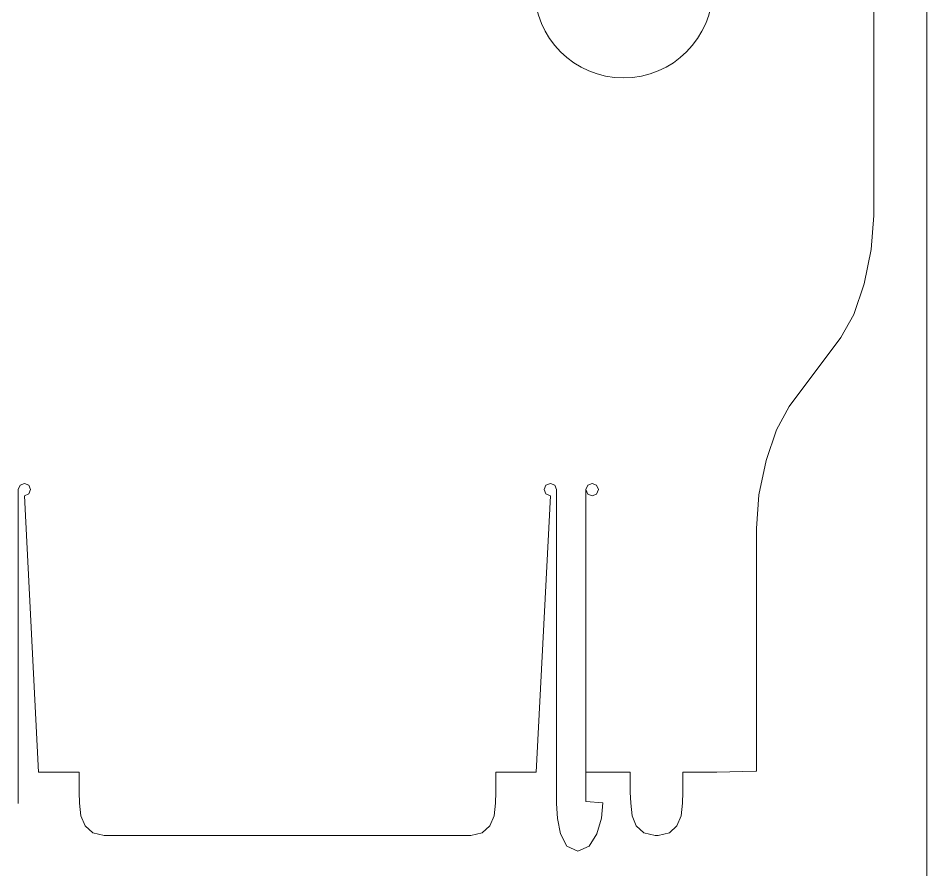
# Model space of a CAD drawing. Header units: centimetres. Extents: x -30.4 to 29.6, y -53.2 to 22.5.
# Drawn here: x 11.35 to 19.75, y 0.49 to 8.37 of the extents above; entities that cross this region are included whole.
import ezdxf

# ---------------------------------------------------------------- set-up
doc = ezdxf.new("R2010")
doc.units = ezdxf.units.CM
doc.header["$MEASUREMENT"] = 0
doc.layers.add('Layer 1', color=7, linetype='Continuous')
doc.layers.add('table', color=7, linetype='Continuous')

msp = doc.modelspace()

# ---------------------------------------------------------------- linework, layer by layer
at = {"layer": 'Layer 1', "lineweight": 9}
for points in [[(19.26319, 6.54527), (19.26319, 6.54527), (19.26319, 16.53784), (19.26319, 16.53784)], [(18.48074, 4.77767), (18.48074, 4.77767), (18.95933, 5.41592), (18.95933, 5.41592)], [(15.53623, 0.80837), (15.53623, 0.80837), (12.14065, 0.80837), (12.14065, 0.80837)], [(17.23942, 0.80837), (17.23942, 0.80837), (17.26758, 0.80837), (17.26758, 0.80837)]]:
    msp.add_open_spline(points, degree=3, dxfattribs=at)
for points, knots in [([(16.12248, 8.64487), (16.12248, 8.18924), (16.49185, 7.81987), (16.94748, 7.81987), (16.94748, 7.81987), (17.40312, 7.81987), (17.77248, 8.18923), (17.77248, 8.64487)], [0, 0, 0, 0, 0.3333333, 0.3333333, 0.3333333, 0.3333333, 1, 1, 1, 1]), ([(18.95933, 5.41592), (18.95933, 5.41592), (19.07738, 5.63057), (19.07738, 5.63057), (19.07738, 5.63057), (19.07738, 5.63057), (19.17398, 5.91474), (19.17398, 5.91474), (19.17398, 5.91474), (19.17398, 5.91474), (19.23924, 6.23203), (19.23924, 6.23203), (19.23924, 6.23203), (19.23924, 6.23203), (19.26319, 6.54527), (19.26319, 6.54527)], [0, 0, 0, 0, 0.2, 0.2, 0.2, 0.2, 0.4, 0.4, 0.4, 0.4, 0.6, 0.6, 0.6, 0.6, 1, 1, 1, 1]), ([(18.17697, 3.64831), (18.17697, 3.64831), (18.20103, 3.96155), (18.20103, 3.96155), (18.20103, 3.96155), (18.20103, 3.96155), (18.26628, 4.27883), (18.26628, 4.27883), (18.26628, 4.27883), (18.26628, 4.27883), (18.36289, 4.56338), (18.36289, 4.56338), (18.36289, 4.56338), (18.36289, 4.56338), (18.48083, 4.77767), (18.48083, 4.77767)], [0, 0, 0, 0, 0.2, 0.2, 0.2, 0.2, 0.4, 0.4, 0.4, 0.4, 0.6, 0.6, 0.6, 0.6, 1, 1, 1, 1]), ([(11.40379, 3.95125), (11.40379, 3.95125), (11.40399, 3.95125), (11.40399, 3.95125), (11.40399, 3.95125), (11.40399, 3.95125), (11.44479, 3.96836), (11.44479, 3.96836), (11.44479, 3.96836), (11.44479, 3.96836), (11.46168, 4.00901), (11.46168, 4.00901), (11.46168, 4.00901), (11.46168, 4.00901), (11.44479, 4.05002), (11.44479, 4.05002), (11.44479, 4.05002), (11.44479, 4.05002), (11.40399, 4.06676), (11.40399, 4.06676), (11.40399, 4.06676), (11.40399, 4.06676), (11.36338, 4.0502), (11.36338, 4.0502), (11.36338, 4.0502), (11.36338, 4.0502), (11.34631, 4.00955), (11.34631, 4.00955)], [0, 0, 0, 0, 0.125, 0.125, 0.125, 0.125, 0.25, 0.25, 0.25, 0.25, 0.375, 0.375, 0.375, 0.375, 0.5, 0.5, 0.5, 0.5, 0.625, 0.625, 0.625, 0.625, 0.75, 0.75, 0.75, 0.75, 1, 1, 1, 1]), ([(16.32795, 4.00955), (16.32795, 4.00955), (16.311, 4.0502), (16.311, 4.0502), (16.311, 4.0502), (16.311, 4.0502), (16.27038, 4.06676), (16.27038, 4.06676), (16.27038, 4.06676), (16.27038, 4.06676), (16.22955, 4.05002), (16.22955, 4.05002), (16.22955, 4.05002), (16.22955, 4.05002), (16.2126, 4.00901), (16.2126, 4.00901), (16.2126, 4.00901), (16.2126, 4.00901), (16.22955, 3.96836), (16.22955, 3.96836), (16.22955, 3.96836), (16.22955, 3.96836), (16.27038, 3.95125), (16.27038, 3.95125), (16.27038, 3.95125), (16.27038, 3.95125), (16.27059, 3.95125), (16.27059, 3.95125)], [0, 0, 0, 0, 0.125, 0.125, 0.125, 0.125, 0.25, 0.25, 0.25, 0.25, 0.375, 0.375, 0.375, 0.375, 0.5, 0.5, 0.5, 0.5, 0.625, 0.625, 0.625, 0.625, 0.75, 0.75, 0.75, 0.75, 1, 1, 1, 1]), ([(16.65718, 3.95125), (16.65718, 3.95125), (16.61646, 3.96817), (16.61646, 3.96817), (16.61646, 3.96817), (16.61646, 3.96817), (16.5995, 4.00901), (16.5995, 4.00901), (16.5995, 4.00901), (16.5995, 4.00901), (16.61646, 4.05002), (16.61646, 4.05002), (16.61646, 4.05002), (16.61646, 4.05002), (16.65718, 4.06676), (16.65718, 4.06676), (16.65718, 4.06676), (16.65718, 4.06676), (16.69797, 4.05002), (16.69797, 4.05002), (16.69797, 4.05002), (16.69797, 4.05002), (16.71483, 4.00901), (16.71483, 4.00901), (16.71483, 4.00901), (16.71483, 4.00901), (16.69797, 3.96817), (16.69797, 3.96817), (16.69797, 3.96817), (16.69797, 3.96817), (16.65718, 3.95125), (16.65718, 3.95125)], [0, 0, 0, 0, 0.1111111, 0.1111111, 0.1111111, 0.1111111, 0.2222222, 0.2222222, 0.2222222, 0.2222222, 0.3333333, 0.3333333, 0.3333333, 0.3333333, 0.4444444, 0.4444444, 0.4444444, 0.4444444, 0.5555556, 0.5555556, 0.5555556, 0.5555556, 0.6666667, 0.6666667, 0.6666667, 0.6666667, 0.7777778, 0.7777778, 0.7777778, 0.7777778, 1, 1, 1, 1]), ([(11.34631, 4.00955), (11.34631, 4.00955), (11.34622, 4.00955), (11.34622, 4.00955), (11.34622, 4.00955), (11.34622, 4.00955), (11.34622, 1.10469), (11.34622, 1.10469)], [0, 0, 0, 0, 0.3333333, 0.3333333, 0.3333333, 0.3333333, 1, 1, 1, 1]), ([(16.32807, 1.10469), (16.32807, 1.10469), (16.32807, 4.00955), (16.32807, 4.00955), (16.32807, 4.00955), (16.32807, 4.00955), (16.32795, 4.00955), (16.32795, 4.00955)], [0, 0, 0, 0, 0.3333333, 0.3333333, 0.3333333, 0.3333333, 1, 1, 1, 1]), ([(16.59959, 4.00955), (16.59959, 4.00955), (16.59959, 1.12253), (16.59959, 1.12253), (16.59959, 1.12253), (16.59959, 1.12253), (16.75656, 1.11002), (16.75656, 1.11002), (16.75656, 1.11002), (16.75656, 1.11002), (16.75656, 1.10819), (16.75656, 1.10819)], [0, 0, 0, 0, 0.25, 0.25, 0.25, 0.25, 0.5, 0.5, 0.5, 0.5, 1, 1, 1, 1]), ([(11.91504, 1.10653), (11.91504, 1.10653), (11.91132, 1.20733), (11.91132, 1.20733), (11.91132, 1.20733), (11.91132, 1.20733), (11.91132, 1.3942), (11.91132, 1.3942), (11.91132, 1.3942), (11.91132, 1.3942), (11.53492, 1.3942), (11.53492, 1.3942), (11.53492, 1.3942), (11.53492, 1.3942), (11.40379, 3.95125), (11.40379, 3.95125)], [0, 0, 0, 0, 0.2, 0.2, 0.2, 0.2, 0.4, 0.4, 0.4, 0.4, 0.6, 0.6, 0.6, 0.6, 1, 1, 1, 1]), ([(16.27059, 3.95125), (16.27059, 3.95125), (16.13946, 1.3942), (16.13946, 1.3942), (16.13946, 1.3942), (16.13946, 1.3942), (15.76563, 1.3942), (15.76563, 1.3942), (15.76563, 1.3942), (15.76563, 1.3942), (15.76563, 1.20733), (15.76563, 1.20733), (15.76563, 1.20733), (15.76563, 1.20733), (15.76185, 1.10653), (15.76185, 1.10653)], [0, 0, 0, 0, 0.2, 0.2, 0.2, 0.2, 0.4, 0.4, 0.4, 0.4, 0.6, 0.6, 0.6, 0.6, 1, 1, 1, 1]), ([(17.49321, 1.10653), (17.49321, 1.10653), (17.49691, 1.20733), (17.49691, 1.20733), (17.49691, 1.20733), (17.49691, 1.20733), (17.49691, 1.3942), (17.49691, 1.3942), (17.49691, 1.3942), (17.49691, 1.3942), (17.81024, 1.3942), (17.81024, 1.3942), (17.81024, 1.3942), (17.81024, 1.3942), (18.17239, 1.4034), (18.17239, 1.4034), (18.17239, 1.4034), (18.17239, 1.4034), (18.17697, 1.4034), (18.17697, 1.4034), (18.17697, 1.4034), (18.17697, 1.4034), (18.17697, 3.64831), (18.17697, 3.64831)], [0, 0, 0, 0, 0.1428571, 0.1428571, 0.1428571, 0.1428571, 0.2857143, 0.2857143, 0.2857143, 0.2857143, 0.4285714, 0.4285714, 0.4285714, 0.4285714, 0.5714286, 0.5714286, 0.5714286, 0.5714286, 0.7142857, 0.7142857, 0.7142857, 0.7142857, 1, 1, 1, 1]), ([(16.59959, 1.3942), (16.59959, 1.3942), (17.01002, 1.3942), (17.01002, 1.3942), (17.01002, 1.3942), (17.01002, 1.3942), (17.01002, 1.20733), (17.01002, 1.20733), (17.01002, 1.20733), (17.01002, 1.20733), (17.01381, 1.10653), (17.01381, 1.10653)], [0, 0, 0, 0, 0.25, 0.25, 0.25, 0.25, 0.5, 0.5, 0.5, 0.5, 1, 1, 1, 1]), ([(12.14065, 0.80837), (12.14065, 0.80837), (12.03597, 0.83192), (12.03597, 0.83192), (12.03597, 0.83192), (12.03597, 0.83192), (11.96612, 0.89574), (11.96612, 0.89574), (11.96612, 0.89574), (11.96612, 0.89574), (11.92719, 0.99047), (11.92719, 0.99047), (11.92719, 0.99047), (11.92719, 0.99047), (11.91504, 1.10653), (11.91504, 1.10653)], [0, 0, 0, 0, 0.2, 0.2, 0.2, 0.2, 0.4, 0.4, 0.4, 0.4, 0.6, 0.6, 0.6, 0.6, 1, 1, 1, 1]), ([(15.76185, 1.10653), (15.76185, 1.10653), (15.74976, 0.99047), (15.74976, 0.99047), (15.74976, 0.99047), (15.74976, 0.99047), (15.71086, 0.89574), (15.71086, 0.89574), (15.71086, 0.89574), (15.71086, 0.89574), (15.641, 0.83192), (15.641, 0.83192), (15.641, 0.83192), (15.641, 0.83192), (15.53623, 0.80837), (15.53623, 0.80837)], [0, 0, 0, 0, 0.2, 0.2, 0.2, 0.2, 0.4, 0.4, 0.4, 0.4, 0.6, 0.6, 0.6, 0.6, 1, 1, 1, 1]), ([(16.75656, 1.10819), (16.75656, 1.10819), (16.74339, 0.96895), (16.74339, 0.96895), (16.74339, 0.96895), (16.74339, 0.96895), (16.70187, 0.82309), (16.70187, 0.82309), (16.70187, 0.82309), (16.70187, 0.82309), (16.62961, 0.7085), (16.62961, 0.7085), (16.62961, 0.7085), (16.62961, 0.7085), (16.52376, 0.66178), (16.52376, 0.66178), (16.52376, 0.66178), (16.52376, 0.66178), (16.42375, 0.70776), (16.42375, 0.70776), (16.42375, 0.70776), (16.42375, 0.70776), (16.36428, 0.82143), (16.36428, 0.82143), (16.36428, 0.82143), (16.36428, 0.82143), (16.33565, 0.966), (16.33565, 0.966), (16.33565, 0.966), (16.33565, 0.966), (16.32816, 1.10469), (16.32816, 1.10469)], [0, 0, 0, 0, 0.1111111, 0.1111111, 0.1111111, 0.1111111, 0.2222222, 0.2222222, 0.2222222, 0.2222222, 0.3333333, 0.3333333, 0.3333333, 0.3333333, 0.4444444, 0.4444444, 0.4444444, 0.4444444, 0.5555556, 0.5555556, 0.5555556, 0.5555556, 0.6666667, 0.6666667, 0.6666667, 0.6666667, 0.7777778, 0.7777778, 0.7777778, 0.7777778, 1, 1, 1, 1]), ([(17.01381, 1.10653), (17.01381, 1.10653), (17.02599, 0.99047), (17.02599, 0.99047), (17.02599, 0.99047), (17.02599, 0.99047), (17.06489, 0.89574), (17.06489, 0.89574), (17.06489, 0.89574), (17.06489, 0.89574), (17.13477, 0.83192), (17.13477, 0.83192), (17.13477, 0.83192), (17.13477, 0.83192), (17.23942, 0.80837), (17.23942, 0.80837)], [0, 0, 0, 0, 0.2, 0.2, 0.2, 0.2, 0.4, 0.4, 0.4, 0.4, 0.6, 0.6, 0.6, 0.6, 1, 1, 1, 1]), ([(17.26758, 0.80837), (17.26758, 0.80837), (17.37228, 0.83192), (17.37228, 0.83192), (17.37228, 0.83192), (17.37228, 0.83192), (17.44212, 0.89574), (17.44212, 0.89574), (17.44212, 0.89574), (17.44212, 0.89574), (17.48113, 0.99047), (17.48113, 0.99047), (17.48113, 0.99047), (17.48113, 0.99047), (17.49321, 1.10653), (17.49321, 1.10653)], [0, 0, 0, 0, 0.2, 0.2, 0.2, 0.2, 0.4, 0.4, 0.4, 0.4, 0.6, 0.6, 0.6, 0.6, 1, 1, 1, 1])]:
    msp.add_open_spline(points, degree=3, knots=knots, dxfattribs=at)
at = {"layer": 'table', "lineweight": 9}
msp.add_open_spline([(19.75394, 16.82537), (19.75394, 16.82537), (19.75394, -3.30514), (19.75394, -3.30514)], degree=3, dxfattribs=at)

doc.saveas('drawing.dxf')
